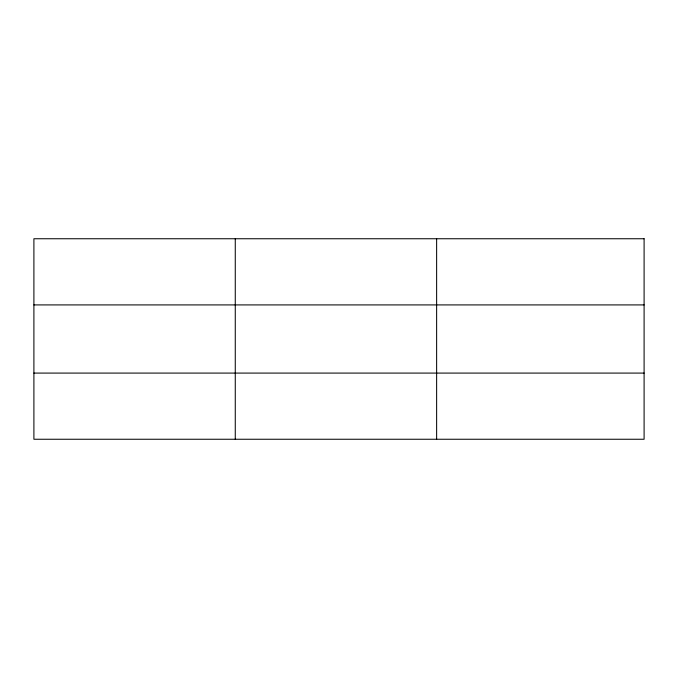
<?xml version="1.0" encoding="UTF-8"?>
<svg xmlns="http://www.w3.org/2000/svg" width="678" height="678" viewBox="0 0 678 678"><rect width="100%" height="100%" fill="white"/><g stroke="black" fill="none" stroke-linecap="round" stroke-linejoin="round"><path stroke-width="1.02" d="M235.266 238.749L235.266 439.251M436.632 238.749L436.632 439.251M33.9 304.914L644.1 304.914M33.9 373.086L644.1 373.086M644.1 238.749L644.1 439.251L33.9 439.251L33.9 238.749L644.1 238.749"/></g></svg>
